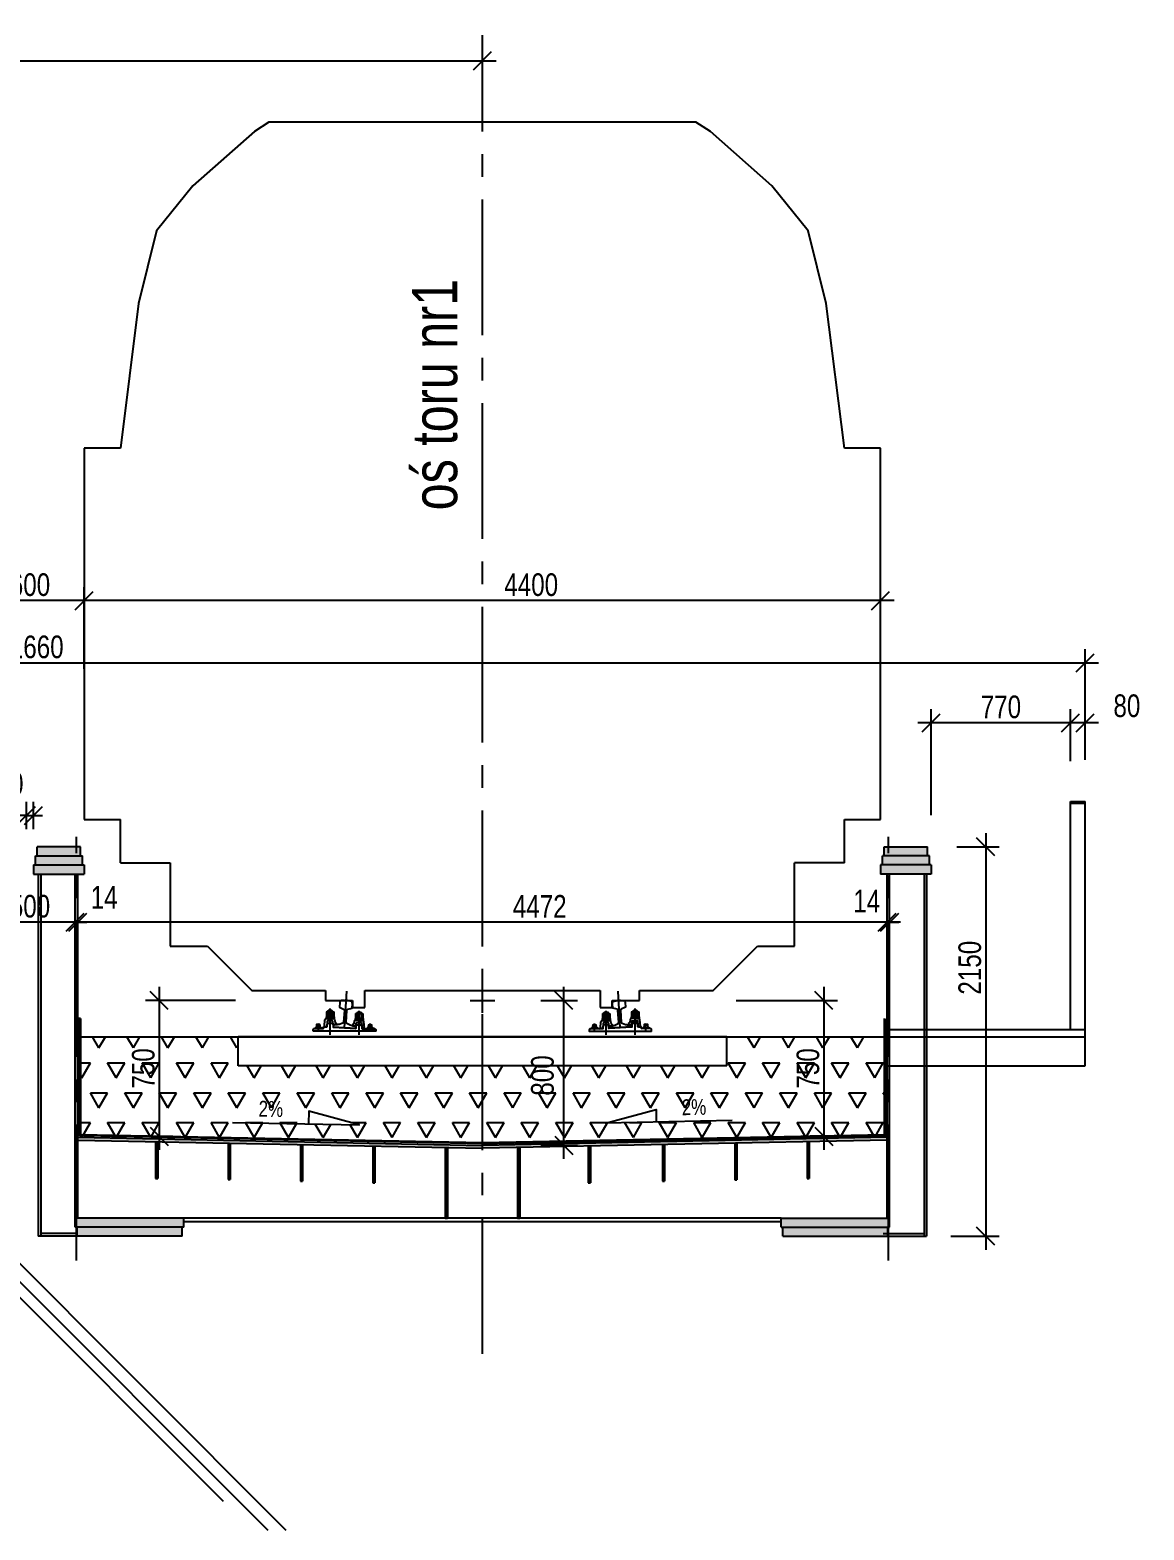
# Model space of a CAD drawing. Header units: millimetres. Extents: x -1069826 to 2704411, y -432732 to 412301.
# Drawn here: x 667199 to 673355, y -22420 to -14136 of the extents above; entities that cross this region are included whole.
import ezdxf
from ezdxf.enums import TextEntityAlignment as Align

# ---------------------------------------------------------------- set-up
doc = ezdxf.new("R2010")
doc.units = ezdxf.units.MM
doc.header["$LTSCALE"] = 1000
doc.header["$MEASUREMENT"] = 0
doc.linetypes.add('CENTER2', pattern=[1.125, 0.75, -0.125, 0.125, -0.125])
doc.linetypes.add('HIDDEN', pattern=[0.375, 0.25, -0.125])
doc.layers.add('0-T', color=7, linetype='Continuous')
doc.layers.add('0-T0-T', color=7, linetype='Continuous')
doc.styles.add('CDMSTYLE', font='CDMSIMPL', dxfattribs={"width": 0.8, "bigfont": 'CDMBIGPL'})
doc.dimstyles.new('CDMOG-MM-50', dxfattribs={"dimscale": 50, "dimtxt": 2.5, "dimasz": 1, "dimexe": 1.5, "dimexo": 5, "dimgap": 0.5, "dimtad": 1, "dimdec": 0, "dimrnd": 1, "dimzin": 1, "dimdsep": 46, "dimtxsty": 'CDMSTYLE', "dimblk1": 'OBLIQUE', "dimblk2": 'OBLIQUE', "dimsah": 1, "dimtsz": 1, "dimcen": -2.5, "dimdle": 1.5, "dimclrd": 9, "dimclre": 9, "dimclrt": 9, "dimadec": 0, "dimazin": 0, "dimtfac": 1, "dimtmove": 2, "dimatfit": 3, "dimldrblk": 'OBLIQUE', "dimfxl": 1, "dimtvp": 1, "dimtolj": 1, "dimtzin": 0, "dimarcsym": 0})
doc.dimstyles.new('CDMST-MM-50', dxfattribs={"dimscale": 50, "dimtxt": 2.5, "dimasz": 2, "dimexe": 1.5, "dimexo": 3, "dimgap": 0.5, "dimtad": 1, "dimdec": 0, "dimrnd": 1, "dimzin": 1, "dimdsep": 46, "dimtxsty": 'CDMSTYLE', "dimblk1": 'OBLIQUE', "dimblk2": 'OBLIQUE', "dimsah": 1, "dimcen": -2.5, "dimdle": 1.5, "dimclrd": 9, "dimclre": 9, "dimclrt": 9, "dimadec": 0, "dimazin": 0, "dimtfac": 1, "dimtmove": 2, "dimatfit": 3, "dimldrblk": 'OBLIQUE', "dimfxl": 1, "dimtvp": 1, "dimtolj": 1, "dimtzin": 0, "dimarcsym": 0})

# ---------------------------------------------------------------- blocks, each defined once
blk = doc.blocks.new('*D179')
at = {"color": 9, "linetype": 'ByBlock', "transparency": 16777216}
for p, q in [((667413.5, -19113.7), (667513.5, -19013.7)), ((667463.5, -19064.7), (667463.5, -18988.7)), ((671885.5, -19113.7), (671985.5, -19013.7)), ((672010.5, -19063.7), (667388.5, -19063.7))]:
    blk.add_line(p, q, dxfattribs=at)
at = {"layer": 'Defpoints', "color": 0, "linetype": 'ByBlock', "transparency": 16777216}
for p in [(667463.5, -19063.7), (667463.5, -19314.7), (671935.5, -19413.7)]:
    blk.add_point(p, dxfattribs=at)
at = {"color": 9, "linetype": 'ByBlock', "transparency": 16777216, "insert": (670016, -18976.2), "char_height": 125, "attachment_point": 5, "style": 'CDMSTYLE'}
blk.add_mtext('\\A1;\\C1;4472', dxfattribs=at)
blk = doc.blocks.new('_OBLIQUE')
at = {"color": 0, "linetype": 'ByBlock'}
blk.add_line((-0.5, -0.5), (0.5, 0.5), dxfattribs=at)
blk = doc.blocks.new('*D174')
at = {"color": 9, "linetype": 'ByBlock', "transparency": 16777216}
for p, q in [((667499.5, -17665.3), (667499.5, -17212.9)), ((671974.5, -17287.9), (667424.5, -17287.9)), ((667449.5, -17337.9), (667549.5, -17237.9)), ((671849.5, -17337.9), (671949.5, -17237.9))]:
    blk.add_line(p, q, dxfattribs=at)
at = {"layer": 'Defpoints', "color": 0, "linetype": 'ByBlock', "transparency": 16777216}
for p in [(667499.5, -17287.9), (667499.5, -17915.3), (671899.5, -17915.3)]:
    blk.add_point(p, dxfattribs=at)
at = {"color": 9, "linetype": 'ByBlock', "transparency": 16777216, "insert": (669969, -17200.4), "char_height": 125, "attachment_point": 5, "style": 'CDMSTYLE'}
blk.add_mtext('\\A1;\\C1;4400', dxfattribs=at)
blk = doc.blocks.new('*D170')
at = {"color": 9, "linetype": 'ByBlock', "transparency": 16777216}
for p, q in [((669699.5, -14396.2), (669699.5, -14231)), ((664624.5, -14306), (669774.5, -14306)), ((664649.5, -14356), (664749.5, -14256)), ((669649.5, -14356), (669749.5, -14256))]:
    blk.add_line(p, q, dxfattribs=at)
at = {"layer": 'Defpoints', "color": 0, "linetype": 'ByBlock', "transparency": 16777216}
for p in [(669699.5, -14306), (664699.5, -14646.2), (669699.5, -14646.2)]:
    blk.add_point(p, dxfattribs=at)
at = {"color": 9, "linetype": 'ByBlock', "transparency": 16777216, "insert": (666968, -14218.5), "char_height": 125, "attachment_point": 5, "style": 'CDMSTYLE'}
blk.add_mtext('\\A1;\\C1;5000', dxfattribs=at)
blk = doc.blocks.new('A$C5F112703')
at = {"color": 9, "linetype": 'ByBlock'}
for p, q in [((1020, 4918.5), (940, 4868.5)), ((3380, 4918.5), (1020, 4918.5)), ((3460, 4868.5), (3380, 4918.5)), ((940, 4868.5), (600, 4568.5)), ((3800, 4568.5), (3460, 4868.5)), ((600, 4568.5), (400, 4318.5)), ((4000, 4318.5), (3800, 4568.5)), ((400, 4318.5), (300, 3918.5)), ((4100, 3918.5), (4000, 4318.5)), ((300, 3918.5), (200, 3118.5)), ((4200, 3118.5), (4100, 3918.5)), ((0, 3118.5), (0, 1068.5)), ((200, 3118.5), (0, 3118.5)), ((4400, 3118.5), (4200, 3118.5)), ((4400, 1068.5), (4400, 3118.5)), ((0, 1068.5), (200, 1068.5)), ((4200, 1068.5), (4400, 1068.5)), ((475, 828.5), (475, 368.5)), ((3925, 368.5), (3925, 828.5)), ((475, 368.5), (680, 368.5)), ((680, 368.5), (925, 123.5)), ((3475, 123.5), (3720, 368.5)), ((3720, 368.5), (3925, 368.5)), ((925, 123.5), (1332.5, 123.5)), ((1332.5, 123.5), (1332.5, 68.5)), ((1549.5, 123.5), (2850.5, 123.5)), ((1549.5, 30.5), (1549.5, 123.5)), ((2850.5, 123.5), (2850.5, 30.5)), ((3067.5, 123.5), (3475, 123.5)), ((3067.5, 68.5), (3067.5, 123.5)), ((1332.5, 68.5), (1482.5, 68.5)), ((1482.5, 68.5), (1482.5, 30.5)), ((1482.5, 30.5), (1549.5, 30.5)), ((2850.5, 30.5), (2917.5, 30.5)), ((2917.5, 68.5), (3067.5, 68.5)), ((2917.5, 30.5), (2917.5, 68.5))]:
    blk.add_line(p, q, dxfattribs=at)
at = {"layer": '0-T', "color": 9, "linetype": 'Continuous'}
for p, q in [((200, 828.5), (200, 1068.5)), ((4200, 828.5), (4200, 1068.5)), ((200, 828.5), (475, 828.5)), ((4200, 828.5), (3925, 828.5)), ((2200, 0), (2200, 137)), ((2131.5, 68.5), (2268.5, 68.5))]:
    blk.add_line(p, q, dxfattribs=at)
blk = doc.blocks.new('A$C22AE4A19')
at = {"layer": '0-T', "color": 9, "linetype": 'Continuous'}
blk.add_blockref('A$C5F112703', (0, 0), dxfattribs=at)
blk = doc.blocks.new('*D173')
at = {"color": 9, "linetype": 'ByBlock', "transparency": 16777216}
for p, q in [((519038.3, -19421.2), (519038.3, -20321.2)), ((519459, -19496.2), (518963.3, -19496.2)), ((518774.2, -20246.2), (519113.3, -20246.2))]:
    blk.add_line(p, q, dxfattribs=at)
at = {"layer": 'Defpoints', "color": 0, "linetype": 'ByBlock', "transparency": 16777216}
for p in [(519609, -19496.2), (518624.2, -20246.2), (519038.3, -20246.2)]:
    blk.add_point(p, dxfattribs=at)
at = {"color": 9, "linetype": 'ByBlock', "transparency": 16777216, "xscale": 100, "yscale": 100, "zscale": 100}
for p, rotation in [((519038.3, -19496.2), 90), ((519038.3, -20246.2), 270)]:
    blk.add_blockref('_OBLIQUE', p, dxfattribs=dict(at, rotation=rotation))
at = {"color": 9, "linetype": 'ByBlock', "transparency": 16777216, "insert": (518950.8, -19871.2), "char_height": 125, "attachment_point": 5, "rotation": 90, "style": 'CDMSTYLE'}
blk.add_mtext('\\A1;\\C1;750', dxfattribs=at)
blk = doc.blocks.new('*D165')
at = {"color": 9, "linetype": 'ByBlock', "transparency": 16777216}
for p, q in [((667399.5, -19113.7), (667499.5, -19013.7)), ((667413.5, -19113.7), (667513.5, -19013.7)), ((667449.5, -19385.5), (667449.5, -18988.7)), ((667449.5, -19063.7), (667399.5, -19063.7)), ((667463.5, -19063.7), (667449.5, -19063.7)), ((667463.5, -19063.7), (667449.5, -19063.7)), ((667463.5, -19063.7), (667513.5, -19063.7))]:
    blk.add_line(p, q, dxfattribs=at)
at = {"layer": 'Defpoints', "color": 0, "linetype": 'ByBlock', "transparency": 16777216}
for p in [(667449.5, -19063.7), (667449.5, -19635.5), (667463.5, -19634.7)]:
    blk.add_point(p, dxfattribs=at)
at = {"color": 9, "linetype": 'ByBlock', "transparency": 16777216, "insert": (667609.5, -18926.3), "char_height": 125, "attachment_point": 5, "style": 'CDMSTYLE'}
blk.add_mtext('\\A1;\\C1;14', dxfattribs=at)
blk = doc.blocks.new('*D164')
at = {"color": 9, "linetype": 'ByBlock', "transparency": 16777216}
for p, q in [((666899.5, -19113.7), (666999.5, -19013.7)), ((666949.5, -19385.5), (666949.5, -18988.7)), ((667399.5, -19113.7), (667499.5, -19013.7)), ((667524.5, -19063.7), (666874.5, -19063.7))]:
    blk.add_line(p, q, dxfattribs=at)
at = {"layer": 'Defpoints', "color": 0, "linetype": 'ByBlock', "transparency": 16777216}
for p in [(666949.5, -19063.7), (666949.5, -19635.5), (667449.5, -19635.5)]:
    blk.add_point(p, dxfattribs=at)
at = {"color": 9, "linetype": 'ByBlock', "transparency": 16777216, "insert": (667199.5, -18976.2), "char_height": 125, "attachment_point": 5, "style": 'CDMSTYLE'}
blk.add_mtext('\\A1;\\C1;500', dxfattribs=at)
blk = doc.blocks.new('*D167')
at = {"color": 9, "linetype": 'ByBlock', "transparency": 16777216}
for p, q in [((667129.5, -18524.5), (667229.5, -18424.5)), ((667169.5, -18524.5), (667269.5, -18424.5)), ((667179.5, -18549.4), (667179.5, -18399.5)), ((667219.5, -18549.4), (667219.5, -18399.5)), ((667179.5, -18474.5), (667129.5, -18474.5)), ((667179.5, -18474.5), (667219.5, -18474.5)), ((667179.5, -18474.5), (667219.5, -18474.5)), ((667219.5, -18474.5), (667269.5, -18474.5))]:
    blk.add_line(p, q, dxfattribs=at)
at = {"layer": 'Defpoints', "color": 0, "linetype": 'ByBlock', "transparency": 16777216}
for p in [(667219.5, -18474.5), (667179.5, -18799.4), (667219.5, -18799.4)]:
    blk.add_point(p, dxfattribs=at)
at = {"color": 9, "linetype": 'ByBlock', "transparency": 16777216, "insert": (667089.4, -18299.5), "char_height": 125, "attachment_point": 5, "style": 'CDMSTYLE'}
blk.add_mtext('\\A1;\\C1;40', dxfattribs=at)
blk = doc.blocks.new('*D176')
at = {"color": 9, "linetype": 'ByBlock', "transparency": 16777216}
for p, q in [((666899.5, -17423.2), (666899.5, -17212.9)), ((667574.5, -17287.9), (666824.5, -17287.9)), ((666849.5, -17337.9), (666949.5, -17237.9)), ((667449.5, -17337.9), (667549.5, -17237.9))]:
    blk.add_line(p, q, dxfattribs=at)
at = {"layer": 'Defpoints', "color": 0, "linetype": 'ByBlock', "transparency": 16777216}
for p in [(666899.5, -17287.9), (666899.5, -17673.2), (667499.5, -17765.3)]:
    blk.add_point(p, dxfattribs=at)
at = {"color": 9, "linetype": 'ByBlock', "transparency": 16777216, "insert": (667199.5, -17200.4), "char_height": 125, "attachment_point": 5, "style": 'CDMSTYLE'}
blk.add_mtext('\\A1;\\C1;600', dxfattribs=at)
blk = doc.blocks.new('*D162')
at = {"color": 9, "linetype": 'ByBlock', "transparency": 16777216}
for p, q in [((522711, -19421.2), (522711, -20321.2)), ((522226.6, -19496.2), (522786, -19496.2)), ((522874.2, -20246.2), (522636, -20246.2))]:
    blk.add_line(p, q, dxfattribs=at)
at = {"layer": 'Defpoints', "color": 0, "linetype": 'ByBlock', "transparency": 16777216}
for p in [(522076.6, -19496.2), (522711, -20246.2), (523024.2, -20246.2)]:
    blk.add_point(p, dxfattribs=at)
at = {"color": 9, "linetype": 'ByBlock', "transparency": 16777216, "xscale": 100, "yscale": 100, "zscale": 100}
for p, rotation in [((522711, -19496.2), 90), ((522711, -20246.2), 270)]:
    blk.add_blockref('_OBLIQUE', p, dxfattribs=dict(at, rotation=rotation))
at = {"color": 9, "linetype": 'ByBlock', "transparency": 16777216, "insert": (522623.5, -19871.2), "char_height": 125, "attachment_point": 5, "rotation": 90, "style": 'CDMSTYLE'}
blk.add_mtext('\\A1;\\C1;750', dxfattribs=at)
blk = doc.blocks.new('*D175')
at = {"color": 9, "linetype": 'ByBlock', "transparency": 16777216}
for p, q in [((521274, -20371.2), (521274, -19421.2)), ((521147.2, -19496.2), (521349, -19496.2)), ((521147.5, -20296.2), (521349, -20296.2))]:
    blk.add_line(p, q, dxfattribs=at)
at = {"layer": 'Defpoints', "color": 0, "linetype": 'ByBlock', "transparency": 16777216}
for p in [(520997.2, -19496.2), (521274, -19496.2), (520997.5, -20296.2)]:
    blk.add_point(p, dxfattribs=at)
at = {"color": 9, "linetype": 'ByBlock', "transparency": 16777216, "xscale": 100, "yscale": 100, "zscale": 100}
for p, rotation in [((521274, -19496.2), 90), ((521274, -20296.2), 270)]:
    blk.add_blockref('_OBLIQUE', p, dxfattribs=dict(at, rotation=rotation))
at = {"color": 9, "linetype": 'ByBlock', "transparency": 16777216, "insert": (521156.3, -19910.2), "char_height": 125, "attachment_point": 5, "rotation": 90, "style": 'CDMSTYLE'}
blk.add_mtext('\\A1;\\C1;800', dxfattribs=at)
blk = doc.blocks.new('*D178')
at = {"color": 9, "linetype": 'ByBlock', "transparency": 16777216}
for p, q in [((671885.5, -19113.7), (671985.5, -19013.7)), ((671899.5, -19113.7), (671999.5, -19013.7)), ((671935.5, -19291.2), (671935.5, -18988.7)), ((671949.5, -19295.4), (671949.5, -18988.7)), ((671935.5, -19063.7), (671885.5, -19063.7)), ((671949.5, -19063.7), (671935.5, -19063.7)), ((671949.5, -19063.7), (671935.5, -19063.7)), ((671949.5, -19063.7), (671999.5, -19063.7))]:
    blk.add_line(p, q, dxfattribs=at)
at = {"layer": 'Defpoints', "color": 0, "linetype": 'ByBlock', "transparency": 16777216}
for p in [(671935.5, -19063.7), (671935.5, -19541.2), (671949.5, -19545.4)]:
    blk.add_point(p, dxfattribs=at)
at = {"color": 9, "linetype": 'ByBlock', "transparency": 16777216, "insert": (671823, -18946.8), "char_height": 125, "attachment_point": 5, "style": 'CDMSTYLE'}
blk.add_mtext('\\A1;14', dxfattribs=at)
blk = doc.blocks.new('*D159')
at = {"color": 9, "linetype": 'ByBlock', "transparency": 16777216}
for p, q in [((672530.4, -18697.7), (672430.4, -18597.7)), ((672480.4, -18572.7), (672480.4, -20872.7)), ((672320.9, -18647.7), (672555.4, -18647.7)), ((672530.4, -20847.7), (672430.4, -20747.7)), ((672287.6, -20797.7), (672555.4, -20797.7))]:
    blk.add_line(p, q, dxfattribs=at)
at = {"layer": 'Defpoints', "color": 0, "linetype": 'ByBlock', "transparency": 16777216}
for p in [(672070.9, -18647.7), (672037.6, -20797.7), (672480.4, -20797.7)]:
    blk.add_point(p, dxfattribs=at)
at = {"color": 9, "linetype": 'ByBlock', "transparency": 16777216, "insert": (672392.9, -19315), "char_height": 125, "attachment_point": 5, "rotation": 90, "style": 'CDMSTYLE'}
blk.add_mtext('\\A1;2150', dxfattribs=at)
blk = doc.blocks.new('SZPKOL')
at = {"color": 0, "linetype": 'ByBlock'}
blk.add_lwpolyline([(12.4, 4, 0.138548), (-12.3, 5.1), (-9.4, 21.8), (0, 23.9), (9.4, 21.8)], format="xyb", close=True, dxfattribs=at)
for start, end in [(102.91054, 124.24217), (55.75783, 72.09979)]:
    blk.add_arc((-1.8, -37.6), 45.5, start, end, dxfattribs=at)
blk = doc.blocks.new('SRUKOL')
at = {"color": 0, "linetype": 'ByBlock'}
for p, q in [((0, 10), (-22, 10)), ((-22, 10), (-22, 0)), ((-11, 5), (-22, 5)), ((0, 0), (-22, 0)), ((-20, 37.2), (-20, 24)), ((-20, 24), (-20, 11.3)), ((-17, 5), (-17, 0)), ((0, 38.6), (-15, 38.6)), ((0, 10), (-15, 10)), ((-12.7, 41.6), (-10.1, 43.8)), ((-12.7, 38.6), (-12.7, 41.6)), ((-12.7, 41.6), (12.5, 41.6)), ((-12, 5), (-12, 0)), ((-11, 10), (11, 5)), ((-11, 5), (11, 0)), ((-10.1, 43.8), (-10.1, 38.4)), ((-10.1, 43.8), (9.9, 43.8)), ((-10.1, 37.3), (-10.1, 24)), ((-10.1, 24), (-10.1, 11.2)), ((0, 38.6), (15, 38.6)), ((0, 10), (15, 10)), ((0, 10), (22, 10)), ((0, 0), (22, 0)), ((12.5, 41.6), (9.9, 43.8)), ((9.9, 43.8), (9.9, 38.4)), ((10.1, 37.3), (10.1, 24)), ((10.1, 24), (10.1, 11.2)), ((11, 5), (22, 5)), ((12, 10), (12, 5)), ((12.5, 38.6), (12.5, 41.6)), ((17, 10), (17, 5)), ((20, 37.2), (20, 24)), ((20, 24), (20, 11.3)), ((22, 10), (22, 0))]:
    blk.add_line(p, q, dxfattribs=at)
for centre, radius, start, end in [((-15, 28.6), 10, 60, 120), ((-15, 20), 10, 240, 300), ((0, -1.4), 40, 90, 104.60152), ((0, 50), 40, 255.39848, 270), ((0, -1.4), 40, 75.39848, 90), ((0, 50), 40, 270, 284.60152), ((15, 28.6), 10, 60, 120), ((15, 20), 10, 240, 300)]:
    blk.add_arc(centre, radius, start, end, dxfattribs=at)
blk = doc.blocks.new('KOTOR14P')
at = {"color": 0, "linetype": 'ByBlock'}
for p, q in [((-762.5, 0.6), (-752.7, 0)), ((-742.8, -0.6), (-752.7, 0)), ((742.8, -0.6), (752.7, 0)), ((762.5, 0.6), (752.7, 0))]:
    blk.add_line(p, q, dxfattribs=at)
at = {"color": 1, "linetype": 'ByBlock'}
for p, q in [((-761.9, -151.1), (-749.3, 52.2)), ((761.9, -151.1), (749.3, 52.2)), ((-903.2, -170.1), (-903.2, -126.8)), ((-619.4, -170.1), (-619.4, -126.8)), ((620.8, -170.1), (620.8, -126.8)), ((906.4, -170.1), (906.4, -126.8))]:
    blk.add_line(p, q, dxfattribs=at)
at = {"color": 1, "linetype": 'Continuous'}
for p, q in [((-842.8, -43.9), (-842.8, -189.2)), ((-682.1, -56.2), (-682.1, -189.2)), ((682.1, -56.2), (682.1, -189.2)), ((842.8, -43.9), (842.8, -189.2))]:
    blk.add_line(p, q, dxfattribs=at)
at = {"color": 0, "linetype": 'ByBlock'}
for points in [[(-762.5, 0.6, 0.040045), (-775.3, -0.2, 0.020854), (-776.4, -0.3, 0.007371), (-778.7, -0.7, 0.343626), (-788.5, -11.8), (-790.1, -37.5), (-767.3, -47, -0.320103), (-763, -53.9), (-767.1, -119, -0.303763), (-771.8, -125.2), (-790.7, -131.7, -0.075856), (-802.5, -133.8), (-820.9, -134.3, 0.388573), (-823.8, -137.1), (-824.3, -144.8), (-699.5, -152.6), (-699, -144.8, 0.388573), (-701.6, -141.7), (-719.7, -138.9, -0.075856), (-731.3, -135.4), (-749.2, -126.6, -0.303763), (-753.1, -119.9), (-749, -54.8, -0.320103), (-743.9, -48.4), (-720.2, -41.9), (-718.6, -16.1, 0.343626), (-726.9, -3.9, 0.007371), (-729.2, -3.3, 0.020854), (-730.2, -3, 0.040045), (-742.8, -0.6)], [(762.5, 0.6, -0.040045), (775.3, -0.2, -0.020854), (776.4, -0.3, -0.007371), (778.7, -0.7, -0.343626), (788.5, -11.8), (790.1, -37.5), (767.3, -47, 0.320103), (763, -53.9), (767.1, -119, 0.303763), (771.8, -125.2), (790.7, -131.7, 0.075856), (802.5, -133.8), (820.9, -134.3, -0.388573), (823.8, -137.1), (824.3, -144.8), (699.5, -152.6), (699, -144.8, -0.388573), (701.6, -141.7), (719.7, -138.9, 0.075856), (731.3, -135.4), (749.2, -126.6, 0.303763), (753.1, -119.9), (749, -54.8, 0.320103), (743.9, -48.4), (720.2, -41.9), (718.6, -16.1, -0.343626), (726.9, -3.9, -0.007371), (729.2, -3.3, -0.020854), (730.2, -3, -0.040045), (742.8, -0.6)]]:
    blk.add_lwpolyline(points, format="xyb", dxfattribs=at)
for points in [[(-589.4, -162.1), (-589.4, -168.1, -0.414214), (-591.4, -170.1), (-932.4, -170.1, -0.414214), (-934.4, -168.1), (-934.4, -160.1, -0.414214), (-929.4, -155.1), (-880.4, -155.1, 0.414214), (-878.4, -153.1), (-878.4, -147.1, -0.414214), (-876.4, -145.1), (-860.2, -145.1, 0.385314), (-858.2, -143.3), (-856.4, -125.1), (-829.2, -125.1, -0.385314), (-827.2, -126.9), (-825.4, -145.5, 0.367589), (-823.5, -147.3), (-700.5, -154.9, 0.403251), (-698.4, -153.1), (-696.8, -136.9, -0.385314), (-694.8, -135.1), (-669.4, -135.1, -0.385314), (-667.4, -136.9), (-665.6, -155.3, 0.385314), (-663.6, -157.1), (-594.4, -157.1, -0.414214)], [(-827.2, -114.3, 0.371247), (-830.2, -111.7), (-854.5, -111.7, 0.388479), (-857.5, -114.4), (-860.1, -142.9, -0.388479), (-862, -144.7), (-871.1, -144.7, -0.440425), (-873.1, -142.5), (-869.9, -107, -0.388479), (-861.9, -99.7), (-821.6, -99.7, -0.371247), (-816.6, -104), (-814.1, -120.2, 0.282191), (-810.8, -124.2), (-808.9, -124.8, -0.288824), (-807.5, -126.5), (-806.9, -131.2, -0.418231), (-808.7, -133.5), (-822.7, -134.1, -0.403059), (-824.9, -132.4)], [(-697.7, -124.2, -0.371247), (-694.7, -121.6), (-670.4, -121.6, -0.388479), (-667.4, -124.4), (-664.9, -152.8, 0.388479), (-662.9, -154.6), (-653.8, -154.6, 0.440425), (-651.8, -152.5), (-655, -116.9, 0.388479), (-663, -109.6), (-703.3, -109.6, 0.371247), (-708.3, -113.9), (-710.2, -126.6, -0.282191), (-713.5, -130.6), (-715.4, -131.2, 0.288824), (-716.8, -132.9), (-717.4, -137.6, 0.418231), (-715.6, -139.9), (-702.2, -141.3, 0.403059), (-700, -139.7)], [(589.4, -162.1), (589.4, -168.1, 0.414214), (591.4, -170.1), (932.4, -170.1, 0.414214), (934.4, -168.1), (934.4, -160.1, 0.414214), (929.4, -155.1), (880.4, -155.1, -0.414214), (878.4, -153.1), (878.4, -147.1, 0.414214), (876.4, -145.1), (860.2, -145.1, -0.385314), (858.2, -143.3), (856.4, -125.1), (829.2, -125.1, 0.385314), (827.2, -126.9), (825.4, -145.5, -0.367589), (823.5, -147.3), (700.5, -154.9, -0.403251), (698.4, -153.1), (696.8, -136.9, 0.385314), (694.8, -135.1), (669.4, -135.1, 0.385314), (667.4, -136.9), (665.6, -155.3, -0.385314), (663.6, -157.1), (594.4, -157.1, 0.414214)], [(697.7, -124.2, 0.371247), (694.7, -121.6), (670.4, -121.6, 0.388479), (667.4, -124.4), (664.9, -152.8, -0.388479), (662.9, -154.6), (653.8, -154.6, -0.440425), (651.8, -152.5), (655, -116.9, -0.388479), (663, -109.6), (703.3, -109.6, -0.371247), (708.3, -113.9), (710.2, -126.6, 0.282191), (713.5, -130.6), (715.4, -131.2, -0.288824), (716.8, -132.9), (717.4, -137.6, -0.418231), (715.6, -139.9), (702.2, -141.3, -0.403059), (700, -139.7)], [(827.2, -114.3, -0.371247), (830.2, -111.7), (854.5, -111.7, -0.388479), (857.5, -114.4), (860.1, -142.9, 0.388479), (862, -144.7), (871.1, -144.7, 0.440425), (873.1, -142.5), (869.9, -107, 0.388479), (861.9, -99.7), (821.6, -99.7, 0.371247), (816.6, -104), (814.1, -120.2, -0.282191), (810.8, -124.2), (808.9, -124.8, 0.288824), (807.5, -126.5), (806.9, -131.2, 0.418231), (808.7, -133.5), (822.7, -134.1, 0.403059), (824.9, -132.4)]]:
    blk.add_lwpolyline(points, format="xyb", close=True, dxfattribs=at)
at = {"color": 1, "linetype": 'Continuous'}
blk.add_point((0, 0), dxfattribs=at)
at = {"color": 0, "linetype": 'ByBlock'}
for name, p in [('SRUKOL', (-843.9, -99.7)), ('SRUKOL', (-683.2, -109.6)), ('SRUKOL', (681, -109.6)), ('SRUKOL', (841.7, -99.7)), ('SZPKOL', (-903.7, -155.1)), ('SZPKOL', (-619.4, -157.1)), ('SZPKOL', (620.8, -157.1)), ('SZPKOL', (906.9, -155.1))]:
    blk.add_blockref(name, p, dxfattribs=at)
blk = doc.blocks.new('*D163')
at = {"color": 9, "linetype": 'ByBlock', "transparency": 16777216}
for p, q in [((661369.5, -17911.2), (661369.5, -17556.5)), ((673029.5, -18071.2), (673029.5, -17556.5)), ((661294.5, -17631.5), (673104.5, -17631.5)), ((661319.5, -17681.5), (661419.5, -17581.5)), ((672979.5, -17681.5), (673079.5, -17581.5))]:
    blk.add_line(p, q, dxfattribs=at)
at = {"layer": 'Defpoints', "color": 0, "linetype": 'ByBlock', "transparency": 16777216}
for p in [(673029.5, -17631.5), (661369.5, -18161.2), (673029.5, -18321.2)]:
    blk.add_point(p, dxfattribs=at)
at = {"color": 9, "linetype": 'ByBlock', "transparency": 16777216, "insert": (667199.5, -17544), "char_height": 125, "attachment_point": 5, "style": 'CDMSTYLE'}
blk.add_mtext('\\A1;\\C1;11660', dxfattribs=at)
blk = doc.blocks.new('*D168')
at = {"color": 9, "linetype": 'ByBlock', "transparency": 16777216}
for p, q in [((672179.5, -18472.3), (672179.5, -17887.8)), ((672949.5, -18174.2), (672949.5, -17887.8)), ((673024.5, -17962.8), (672104.5, -17962.8)), ((672129.5, -18012.8), (672229.5, -17912.8)), ((672899.5, -18012.8), (672999.5, -17912.8))]:
    blk.add_line(p, q, dxfattribs=at)
at = {"layer": 'Defpoints', "color": 0, "linetype": 'ByBlock', "transparency": 16777216}
for p in [(672179.5, -17962.8), (672949.5, -18424.2), (672179.5, -18722.3)]:
    blk.add_point(p, dxfattribs=at)
at = {"color": 9, "linetype": 'ByBlock', "transparency": 16777216, "insert": (672564.5, -17875.3), "char_height": 125, "attachment_point": 5, "style": 'CDMSTYLE'}
blk.add_mtext('\\A1;770', dxfattribs=at)
blk = doc.blocks.new('*D169')
at = {"color": 9, "linetype": 'ByBlock', "transparency": 16777216}
for p, q in [((672949.5, -18167.6), (672949.5, -17887.8)), ((673029.5, -18167.6), (673029.5, -17887.8)), ((672899.5, -18012.8), (672999.5, -17912.8)), ((673104.5, -17962.8), (672949.5, -17962.8)), ((672979.5, -18012.8), (673079.5, -17912.8))]:
    blk.add_line(p, q, dxfattribs=at)
at = {"layer": 'Defpoints', "color": 0, "linetype": 'ByBlock', "transparency": 16777216}
for p in [(672949.5, -17962.8), (672949.5, -18417.6), (673029.5, -18417.6)]:
    blk.add_point(p, dxfattribs=at)
at = {"color": 9, "linetype": 'ByBlock', "transparency": 16777216, "insert": (673260.5, -17869.1), "char_height": 125, "attachment_point": 5, "style": 'CDMSTYLE'}
blk.add_mtext('\\A1;80', dxfattribs=at)

msp = doc.modelspace()

# ---------------------------------------------------------------- hatches: boundary and pattern name
at = {"layer": '0-T', "linetype": 'Continuous'}
h = msp.add_hatch(color=9, dxfattribs=at)
h.paths.add_polyline_path([(667456.4601, -18697.6844), (667456.4601, -18647.6844), (667239.4601, -18647.6844), (667239.4601, -18697.6844)])
h.paths.add_polyline_path([(667479.4601, -18647.6844), (667456.4601, -18647.6844), (667456.4601, -18697.6844), (667479.4601, -18697.6844)])
h.paths.add_polyline_path([(667229.4601, -18697.6844), (667229.4601, -18747.6844), (667456.4601, -18747.6844), (667456.4601, -18697.6844)])
h.paths.add_polyline_path([(667489.4601, -18697.6844), (667456.4601, -18697.6844), (667456.4601, -18747.6844), (667489.4601, -18747.6844)])
h.paths.add_polyline_path([(667456.4601, -18797.6844), (667456.4601, -18747.6844), (667219.4601, -18747.6844), (667219.4601, -18797.6844)])
h.paths.add_polyline_path([(667499.4601, -18747.6844), (667456.4601, -18747.6844), (667456.4601, -18797.6844), (667499.4601, -18797.6844)])
h.paths.add_polyline_path([(667456.4601, -18797.6844), (667456.4601, -20697.6844), (667463.4601, -20697.6844), (667463.4601, -18797.6844)])
h.paths.add_polyline_path([(667456.4601, -20697.6844), (667456.4601, -20747.6844), (668049.4601, -20747.6844), (668049.4601, -20697.6844)])
h.paths.add_polyline_path([(668039.4601, -20747.6844), (667459.4601, -20747.6844), (667459.4601, -20797.6844), (667485.4601, -20797.6844), (668039.4601, -20797.6844)])
h.paths.add_polyline_path([(667456.4601, -18797.6844), (667449.4601, -18797.6844), (667449.4601, -20697.6844), (667456.4601, -20697.6844)])
h.paths.add_polyline_path([(667456.4601, -20747.6844), (667456.4601, -20697.6844), (667449.4601, -20697.6844), (667449.4601, -20747.6844)])
h = msp.add_hatch(color=9, dxfattribs=at)
h.paths.add_polyline_path([(671942.4601, -18697.6844), (671942.4601, -18647.6844), (672159.4601, -18647.6844), (672159.4601, -18697.6844)])
h.paths.add_polyline_path([(671919.4601, -18647.6844), (671942.4601, -18647.6844), (671942.4601, -18697.6844), (671919.4601, -18697.6844)])
h.paths.add_polyline_path([(672169.4601, -18697.6844), (672169.4601, -18747.6844), (671942.4601, -18747.6844), (671942.4601, -18697.6844)])
h.paths.add_polyline_path([(671909.4601, -18697.6844), (671942.4601, -18697.6844), (671942.4601, -18747.6844), (671909.4601, -18747.6844)])
h.paths.add_polyline_path([(671942.4601, -18797.6844), (671942.4601, -18747.6844), (672179.4601, -18747.6844), (672179.4601, -18797.6844)])
h.paths.add_polyline_path([(671899.4601, -18747.6844), (671942.4601, -18747.6844), (671942.4601, -18797.6844), (671899.4601, -18797.6844)])
h.paths.add_polyline_path([(671942.4601, -18797.6844), (671942.4601, -20697.6844), (671935.4601, -20697.6844), (671935.4601, -18797.6844)])
h.paths.add_polyline_path([(671942.4601, -20697.6844), (671942.4601, -20747.6844), (671349.4601, -20747.6844), (671349.4601, -20697.6844)])
h.paths.add_polyline_path([(671359.4601, -20747.6844), (671939.4601, -20747.6844), (671939.4601, -20797.6844), (671913.4601, -20797.6844), (671359.4601, -20797.6844)])
h.paths.add_polyline_path([(671942.4601, -18797.6844), (671949.4601, -18797.6844), (671949.4601, -20697.6844), (671942.4601, -20697.6844)])
h.paths.add_polyline_path([(671942.4601, -20747.6844), (671942.4601, -20697.6844), (671949.4601, -20697.6844), (671949.4601, -20747.6844)])
h = msp.add_hatch(dxfattribs=at)
h.set_pattern_fill('TRIANG', color=9, scale=20, style=0)
h.set_pattern_definition([(60, (561186.44, -221196.17), (-95.24997, 164.97782), [95.25, -95.25]), (120, (561186.44, -221196.17), (-190.49997, 2e-05), [95.25, -95.25]), (0, (561138.81, -221113.69), (95.25, 164.9778), [95.25, -95.25])])
h.paths.add_polyline_path([(669699.4601, -20296.1741), (669699.4601, -19856.1741), (668349.4601, -19856.1741), (668349.4601, -19696.1741), (667463.4601, -19696.1741), (667463.4601, -20251.4541)])
h.paths.add_polyline_path([(669018.7618, -20183.262), (668738.8178, -20177.6631), (668740.2175, -20107.6771)], flags=16)
h.paths.add_polyline_path([(669699.4601, -20296.1741), (671935.4601, -20251.4541), (671935.4601, -19696.1741), (671913.4601, -19696.1741), (671049.4601, -19696.1741), (671049.4601, -19856.1741), (669699.4601, -19856.1741)])
h.paths.add_polyline_path([(670380.1583, -20173.2489), (670658.7026, -20097.664), (670660.1023, -20167.65)], flags=16)
h.paths.add_polyline_path([(667732.3298, -20030.9955), (667732.3298, -19711.3527), (667919.8298, -19711.3527), (667919.8298, -20030.9955)], flags=24)
h.paths.add_polyline_path([(668443.9309, -20158.6378), (668614.3135, -20162.0454), (668616.938, -20030.8217), (668446.5554, -20027.414)], flags=24)
h.paths.add_polyline_path([(669937.8448, -20070.0222), (669937.8448, -19750.3793), (670125.3448, -19750.3793), (670125.3448, -20070.0222)], flags=24)
h.paths.add_polyline_path([(671405.0773, -20030.9955), (671405.0773, -19711.3527), (671592.5773, -19711.3527), (671592.5773, -20030.9955)], flags=24)
h.paths.add_polyline_path([(670784.6066, -20152.0323), (670954.9892, -20148.6246), (670952.3647, -20017.4009), (670781.9821, -20020.8085)], flags=24)
h = msp.add_hatch(color=9, dxfattribs=at)
h.paths.add_polyline_path([(667463.4601, -20251.4541), (667463.4601, -20267.4541), (669699.4601, -20312.1741), (669699.4601, -20296.1741)])
h.paths.add_polyline_path([(671935.4601, -20267.4541), (671935.4601, -20251.4541), (669699.4601, -20296.1741), (669699.4601, -20312.1741)])

# ---------------------------------------------------------------- linework, layer by layer
at = {"color": 9, "linetype": 'CENTER2'}
msp.add_line((669699.4601, -21447.0111), (669699.4601, -14164.2624), dxfattribs=at)
at = {"color": 2, "linetype": 'Continuous'}
for p, q in [((667479.4601, -18647.6844), (667239.4601, -18647.6844)), ((671919.4601, -18647.6844), (672159.4601, -18647.6844)), ((667219.4601, -18747.6844), (667219.4601, -18797.6844)), ((667219.4601, -18747.6844), (667219.4601, -18797.6844)), ((667219.4601, -18767.6844), (667219.4601, -18797.6844)), ((667219.4601, -18767.6844), (667219.4601, -18797.6844)), ((667219.4601, -18767.6844), (667219.4601, -18797.6844)), ((667219.4601, -18767.6844), (667219.4601, -18797.6844)), ((667499.4601, -18747.6844), (667499.4601, -18797.6844)), ((671899.4601, -18747.6844), (671899.4601, -18797.6844)), ((672179.4601, -18747.6844), (672179.4601, -18797.6844)), ((672179.4601, -18747.6844), (672179.4601, -18797.6844)), ((672179.4601, -18767.6844), (672179.4601, -18797.6844)), ((672179.4601, -18767.6844), (672179.4601, -18797.6844)), ((672179.4601, -18767.6844), (672179.4601, -18797.6844)), ((672179.4601, -18767.6844), (672179.4601, -18797.6844)), ((667456.4601, -19696.1741), (671935.4601, -19696.1741)), ((668349.4601, -19856.1741), (668349.4601, -19696.1741)), ((671049.4601, -19856.1741), (671049.4601, -19696.1741)), ((671049.4601, -19856.1741), (668349.4601, -19856.1741)), ((667463.4601, -20251.4541), (669699.4601, -20296.1741)), ((667463.4601, -20267.4541), (669699.4601, -20312.1741)), ((671935.4601, -20251.4541), (669699.4601, -20296.1741)), ((671935.4601, -20267.4541), (669699.4601, -20312.1741)), ((667449.4601, -20747.6844), (667449.4601, -20697.6844)), ((668049.4601, -20697.6844), (667449.4601, -20697.6844)), ((668049.4601, -20747.6844), (668049.4601, -20697.6844)), ((671349.4601, -20697.6844), (671949.4601, -20697.6844)), ((671349.4601, -20747.6844), (671349.4601, -20697.6844)), ((671949.4601, -20747.6844), (671949.4601, -20697.6844)), ((668049.4601, -20747.6844), (667449.4601, -20747.6844)), ((667459.4601, -20797.6844), (667459.4601, -20747.6844)), ((668039.4601, -20797.6844), (668039.4601, -20747.6844)), ((671349.4601, -20747.6844), (671949.4601, -20747.6844)), ((671359.4601, -20797.6844), (671359.4601, -20747.6844)), ((671939.4601, -20797.6844), (671939.4601, -20747.6844)), ((668039.4601, -20797.6844), (667459.4601, -20797.6844)), ((671359.4601, -20797.6844), (671939.4601, -20797.6844))]:
    msp.add_line(p, q, dxfattribs=at)
at = {"color": 1, "linetype": 'Continuous'}
msp.add_line((671049.4601, -19696.1741), (668349.4601, -19696.1741), dxfattribs=at)
at = {"layer": '0-T', "color": 9, "linetype": 'Continuous'}
for p, q in [((672949.4601, -19656.1741), (672949.4601, -18396.1741)), ((673029.4601, -19856.1741), (673029.4601, -18396.1741)), ((667245.4601, -18797.6844), (667245.4601, -20797.6844)), ((667259.4601, -18797.6844), (667259.4601, -20797.6844)), ((672139.4601, -18797.6844), (672139.4601, -20797.6844)), ((672153.4601, -18797.6844), (672153.4601, -20797.6844)), ((667478.4601, -19596.1741), (667463.4601, -19596.1741)), ((671935.4601, -19856.1741), (673029.4601, -19856.1741)), ((667459.4601, -20783.6844), (667259.4601, -20783.6844)), ((671913.4601, -20783.6844), (672139.4601, -20783.6844)), ((667459.4601, -20797.6844), (667245.4601, -20797.6844)), ((671913.4601, -20797.6844), (672153.4601, -20797.6844))]:
    msp.add_line(p, q, dxfattribs=at)
at = {"layer": '0-T', "color": 1, "linetype": 'Continuous'}
for p, q in [((672949.4601, -18396.1741), (673029.4601, -18396.1741)), ((672949.4601, -18406.1741), (673029.4601, -18406.1741)), ((671935.4601, -19656.1741), (673029.4601, -19656.1741)), ((671949.4601, -19696.1741), (673029.4601, -19696.1741)), ((671349.4601, -20697.6844), (668049.4601, -20697.6844)), ((671349.4601, -20717.6844), (668049.4601, -20717.6844))]:
    msp.add_line(p, q, dxfattribs=at)
at = {"layer": '0-T', "color": 40, "linetype": 'CENTER2'}
for p, q in [((667456.4601, -20931.6415), (667456.4601, -18592.9835)), ((671942.4601, -20931.6415), (671942.4601, -18592.9835))]:
    msp.add_line(p, q, dxfattribs=at)
at = {"layer": '0-T', "color": 2, "linetype": 'Continuous'}
for p, q in [((667229.4601, -18747.6844), (667229.4601, -18697.6844)), ((667229.4601, -18697.6844), (667489.4601, -18697.6844)), ((667239.4601, -18697.6844), (667239.4601, -18647.6844)), ((667479.4601, -18697.6844), (667479.4601, -18647.6844)), ((667489.4601, -18747.6844), (667489.4601, -18697.6844)), ((672169.4601, -18697.6844), (671909.4601, -18697.6844)), ((671909.4601, -18747.6844), (671909.4601, -18697.6844)), ((671919.4601, -18697.6844), (671919.4601, -18647.6844)), ((672159.4601, -18697.6844), (672159.4601, -18647.6844)), ((672169.4601, -18747.6844), (672169.4601, -18697.6844)), ((667219.4601, -18747.6844), (667499.4601, -18747.6844)), ((667219.4601, -18797.6844), (667499.4601, -18797.6844)), ((667449.4601, -20697.6844), (667449.4601, -18797.6844)), ((667463.4601, -20697.6844), (667463.4601, -18797.6844)), ((672179.4601, -18747.6844), (671899.4601, -18747.6844)), ((672179.4601, -18797.6844), (671899.4601, -18797.6844)), ((671935.4601, -20697.6844), (671935.4601, -18797.6844)), ((671949.4601, -20697.6844), (671949.4601, -18797.6844)), ((667899.74, -20274.1825), (667899.74, -20476.1797)), ((668299.74, -20282.1825), (668299.74, -20484.1797)), ((668699.74, -20290.1825), (668699.74, -20492.1797)), ((670699.74, -20290.1713), (670699.74, -20492.1685)), ((671099.74, -20282.1713), (671099.74, -20484.1685)), ((671499.74, -20274.1713), (671499.74, -20476.1685)), ((669099.74, -20500.1797), (669099.74, -20300.1797)), ((670289.74, -20500.3685), (670289.74, -20300.3685)), ((667893.74, -20478.1741), (667905.74, -20478.1741)), ((668293.74, -20484.1769), (668305.74, -20484.1769)), ((668693.74, -20494.1741), (668705.74, -20494.1741)), ((669093.74, -20502.1741), (669105.74, -20502.1741)), ((670283.74, -20502.3629), (670295.74, -20502.3629)), ((670693.74, -20494.1629), (670705.74, -20494.1629)), ((671093.74, -20486.1629), (671105.74, -20486.1629)), ((671493.74, -20478.1629), (671505.74, -20478.1629)), ((669493.74, -20697.6844), (669505.74, -20697.6844)), ((669893.74, -20697.6844), (669905.74, -20697.6844))]:
    msp.add_line(p, q, dxfattribs=at)
at = {"layer": '0-T', "color": 4, "linetype": 'Continuous'}
for p, q in [((665702.1102, -19696.1741), (668266.1937, -22260.2576)), ((666049.4601, -19856.1741), (668613.5435, -22420.2576))]:
    msp.add_line(p, q, dxfattribs=at)
at = {"layer": '0-T', "color": 6, "linetype": 'Continuous'}
msp.add_line((665949.4601, -19856.1741), (668513.5435, -22420.2576), dxfattribs=at)
at = {"layer": '0-T', "color": 3, "linetype": 'HIDDEN', "const_width": 10}
msp.add_lwpolyline([(667473.4601, -19596.1741), (667473.4601, -20241.6521), (669699.4601, -20286.1721), (671925.4601, -20241.6521), (671925.4601, -19596.1741)], dxfattribs=at)
at = {"layer": '0-T', "color": 9, "linetype": 'Continuous'}
msp.add_lwpolyline([(667478.4601, -19596.1741), (667478.4601, -20236.7511), (669699.4601, -20281.1711), (671920.4601, -20236.7511), (671920.4601, -19596.1741)], dxfattribs=at)
at = {"layer": '0-T', "color": 9, "linetype": 'Continuous', "const_width": 12}
for points in [[(667899.74, -20276.1797), (667899.74, -20478.1769)], [(668299.74, -20282.1825), (668299.74, -20484.1797)], [(668699.74, -20292.1797), (668699.74, -20494.1769)], [(669099.74, -20300.1797), (669099.74, -20502.1769)], [(670289.74, -20300.3685), (670289.74, -20502.3657)], [(670699.74, -20292.1685), (670699.74, -20494.1657)], [(671099.74, -20284.1685), (671099.74, -20486.1657)], [(671499.74, -20276.1685), (671499.74, -20478.1657)], [(669499.74, -20308.1797), (669499.74, -20697.6872)], [(669899.74, -20308.1797), (669899.74, -20697.6872)]]:
    msp.add_lwpolyline(points, dxfattribs=at)
at = {"layer": '0-T', "color": 2, "linetype": 'Continuous'}
for points in [[(667893.74, -20278.1769), (667893.74, -20478.1741)], [(667905.74, -20278.1769), (667905.74, -20478.1741)], [(668293.74, -20284.1797), (668293.74, -20484.1769)], [(668305.74, -20284.1797), (668305.74, -20484.1769)], [(668693.74, -20294.1769), (668693.74, -20494.1741)], [(668705.74, -20294.1769), (668705.74, -20494.1741)], [(670693.74, -20294.1657), (670693.74, -20494.1629)], [(670705.74, -20294.1657), (670705.74, -20494.1629)], [(671093.74, -20286.1657), (671093.74, -20486.1629)], [(671105.74, -20286.1657), (671105.74, -20486.1629)], [(671493.74, -20278.1657), (671493.74, -20478.1629)], [(671505.74, -20278.1657), (671505.74, -20478.1629)], [(669093.74, -20302.1769), (669093.74, -20502.1741)], [(669105.74, -20302.1769), (669105.74, -20502.1741)], [(669493.74, -20310.1769), (669493.74, -20697.6844)], [(669505.74, -20310.1769), (669505.74, -20697.6844)], [(669893.74, -20310.1769), (669893.74, -20697.6844)], [(669905.74, -20310.1769), (669905.74, -20697.6844)], [(670283.74, -20302.3657), (670283.74, -20502.3629)], [(670295.74, -20302.3657), (670295.74, -20502.3629)]]:
    msp.add_lwpolyline(points, dxfattribs=at)
at = {"layer": '0-T0-T', "color": 9, "linetype": 'Continuous', "extrusion": (0, 0, -1), "flags": 128}
msp.add_lwpolyline([(-668318.9018, -20169.2648), (-669018.7618, -20183.262), (-668740.2175, -20107.6771), (-668738.8178, -20177.6631)], dxfattribs=at)
at = {"layer": '0-T0-T', "color": 9, "linetype": 'Continuous', "flags": 128}
msp.add_lwpolyline([(671080.0183, -20159.2517), (670380.1583, -20173.2489), (670658.7026, -20097.664), (670660.1023, -20167.65)], dxfattribs=at)

# ---------------------------------------------------------------- block references
at = {"color": 1, "linetype": 'Continuous', "xscale": -1}
msp.add_blockref('KOTOR14P', (669699.4601, -19496.1741), dxfattribs=at)
at = {"layer": '0-T', "color": 9, "linetype": 'Continuous'}
msp.add_blockref('A$C22AE4A19', (667499.4599, -19564.6944), dxfattribs=at)

# ---------------------------------------------------------------- texts
at = {"layer": '0-T', "color": 3, "linetype": 'Continuous', "style": 'CDMSTYLE', "width": 0.8}
msp.add_text('oś toru nr1', height=250, rotation=90, dxfattribs=at).set_placement((669560.1784, -16789.0937))
at = {"layer": '0-T0-T', "color": 1, "linetype": 'Continuous', "style": 'CDMSTYLE', "width": 0.8}
for rotation, p in [(1.14576284, (670869.3605, -20128.4578)), (358.85423716, (668529.5596, -20138.471))]:
    msp.add_text('2%', height=87.5, rotation=rotation, dxfattribs=at).set_placement(p, align=Align.CENTER)

# ---------------------------------------------------------------- dimensions: what is measured, and where the dimension line sits
at = {"layer": '0-T', "color": 4, "linetype": 'Continuous'}
for base, p1, p2, picture, middle in [((669699.4601, -14305.9519), (664699.4601, -14646.1741), (669699.4601, -14646.1741), '*D170', (666967.9964, -14218.4519)), ((667499.4601, -17287.9245), (671899.4601, -17915.2515), (667499.4601, -17915.2515), '*D174', (669969.0405, -17200.4245)), ((667449.4601, -19063.6629), (667463.4601, -19634.744), (667449.4601, -19635.5318), '*D165', (667609.5131, -18926.2577)), ((667463.4601, -19063.6629), (671935.4601, -19413.7042), (667463.4601, -19314.7408), '*D179', (670016.0494, -18976.1629))]:
    dim = msp.add_linear_dim(base=base, p1=p1, p2=p2, text='\\C1;<>', dimstyle='CDMOG-MM-50', override={"dimse1": 1}, dxfattribs=at)
    dim.commit()
    dim.dimension.update_dxf_attribs({"geometry": picture, "text_midpoint": middle, "dimtype": 160})
for base, p1, p2, picture, middle in [((666899.4601, -17287.9245), (667499.4601, -17765.2515), (666899.4601, -17673.1983), '*D176', (667199.4601, -17200.4245)), ((666949.4601, -19063.6629), (667449.4601, -19635.5318), (666949.4601, -19635.5318), '*D164', (667199.4601, -18976.1629))]:
    dim = msp.add_linear_dim(base=base, p1=p1, p2=p2, text='\\C1;<>', dimstyle='CDMOG-MM-50', override={"dimse1": 1}, dxfattribs=at)
    dim.commit()
    dim.dimension.update_dxf_attribs({"geometry": picture, "text_midpoint": middle})
at = {"layer": '0-T', "color": 1, "linetype": 'Continuous'}
dim = msp.add_linear_dim(base=(673029.4601, -17631.4849), p1=(661369.4601, -18161.1741), p2=(673029.4601, -18321.1741), text='\\C1;<>', dimstyle='CDMOG-MM-50', dxfattribs=at)
dim.commit()
dim.dimension.update_dxf_attribs({"geometry": '*D163', "text_midpoint": (667199.4601, -17543.9849)})
at = {"layer": '0-T', "color": 9, "linetype": 'Continuous'}
dim = msp.add_linear_dim(base=(672179.4601, -17962.7928), p1=(672949.4601, -18424.2306), p2=(672179.4601, -18722.3145), dimstyle='CDMOG-MM-50', dxfattribs=at)
dim.commit()
dim.dimension.update_dxf_attribs({"geometry": '*D168', "text_midpoint": (672564.4601, -17875.2928)})
dim = msp.add_linear_dim(base=(672949.4601, -17962.7928), p1=(673029.4601, -18417.6103), p2=(672949.4601, -18417.6103), dimstyle='CDMOG-MM-50', dxfattribs=at)
dim.commit()
dim.dimension.update_dxf_attribs({"geometry": '*D169', "text_midpoint": (673260.5256, -17869.1019), "dimtype": 160})
dim = msp.add_linear_dim(base=(667219.4601, -18474.4739), p1=(667179.4601, -18799.395), p2=(667219.4601, -18799.395), text='\\C1;<>', dimstyle='CDMOG-MM-50', dxfattribs=at)
dim.commit()
dim.dimension.update_dxf_attribs({"geometry": '*D167', "text_midpoint": (667089.3842, -18299.4739), "dimtype": 160})
at = {"layer": '0-T', "color": 1, "linetype": 'Continuous'}
dim = msp.add_linear_dim(base=(672480.3657, -20797.6844), p1=(672070.8537, -18647.6844), p2=(672037.6182, -20797.6844), angle=90, dimstyle='CDMOG-MM-50', dxfattribs=at)
dim.commit()
dim.dimension.update_dxf_attribs({"geometry": '*D159', "text_midpoint": (672392.8657, -19314.9699), "dimtype": 160})
at = {"layer": '0-T', "color": 4, "linetype": 'Continuous'}
dim = msp.add_linear_dim(base=(671935.4601, -19063.6629), p1=(671949.4601, -19545.4319), p2=(671935.4601, -19541.2145), dimstyle='CDMOG-MM-50', dxfattribs=at)
dim.commit()
dim.dimension.update_dxf_attribs({"geometry": '*D178', "text_midpoint": (671823.0292, -18946.8052), "dimtype": 160})
at = {"layer": '0-T', "color": 3, "linetype": 'Continuous'}
for base, p1, p2, picture, middle in [((667913.5798, -20246.1741), (668484.2759, -19496.1741), (667499.4601, -20246.1741), '*D173', (667826.0798, -19871.1741)), ((671586.3273, -20246.1741), (670951.9014, -19496.1741), (671899.4601, -20246.1741), '*D162', (671498.8273, -19871.1741))]:
    dim = msp.add_linear_dim(base=base, p1=p1, p2=p2, angle=270, text='\\C1;<>', dimstyle='CDMST-MM-50', dxfattribs=at)
    dim.commit()
    dim.dimension.update_dxf_attribs({"geometry": picture, "text_midpoint": middle, "insert": (148875.3035, 0)})
dim = msp.add_linear_dim(base=(670149.3159, -19496.1741), p1=(669872.8466, -20296.1805), p2=(669872.5267, -19496.1741), angle=90, text='\\C1;<>', dimstyle='CDMST-MM-50', dxfattribs=at)
dim.commit()
dim.dimension.update_dxf_attribs({"geometry": '*D175', "text_midpoint": (670031.5948, -19910.2008), "dimtype": 160, "insert": (148875.3035, 0)})

doc.saveas('drawing.dxf')
